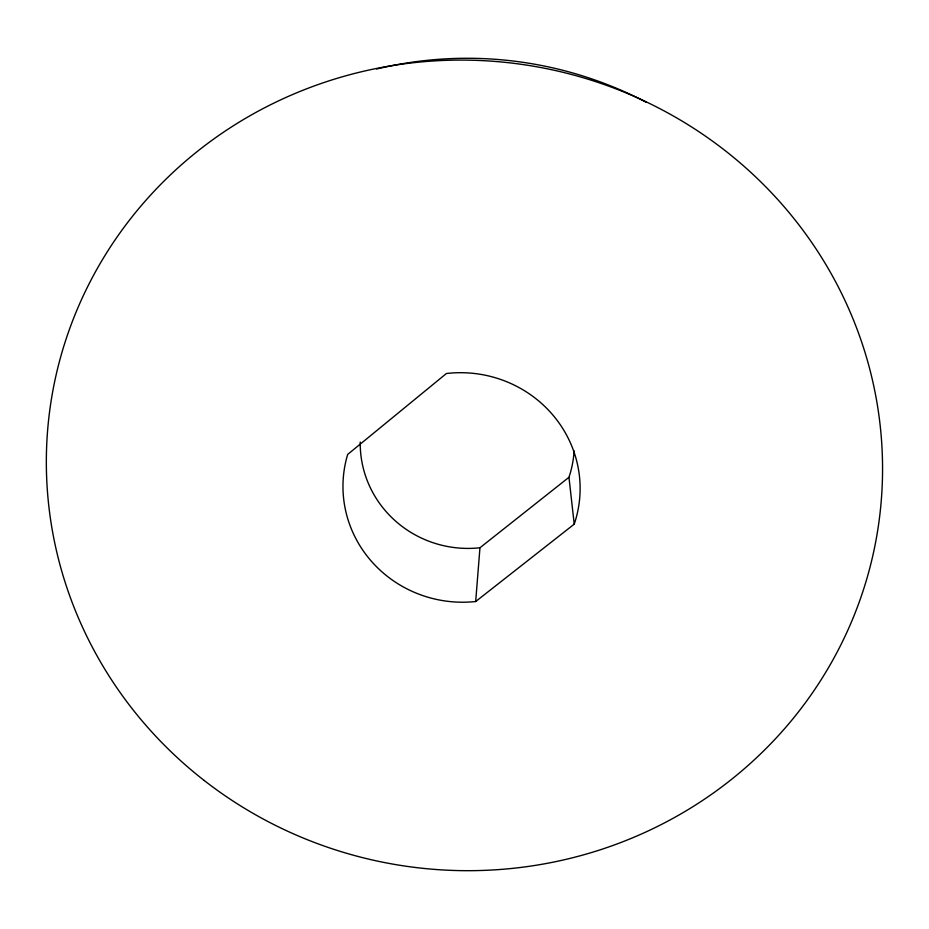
<?xml version="1.0" encoding="UTF-8"?>
<svg xmlns="http://www.w3.org/2000/svg" width="929" height="929" viewBox="0 0 929 929"><rect width="100%" height="100%" fill="white"/><g stroke="black" fill="none" stroke-linecap="round" stroke-linejoin="round"><path stroke-width="1.39" d="M568.966 477.285L574.227 524.153L475.683 601.516L479.956 547.762L568.966 477.285A107.067 104.176 7.5 0 0 574.087 450.832M376.617 69.025A377.383 367.675 7.5 0 1 646.329 102.295M574.227 524.153A118.645 114.697 7.5 0 0 446.419 373.504L347.69 454.409A118.645 114.697 7.5 0 0 475.683 601.516M479.956 547.762A107.067 104.176 7.5 0 1 360.231 442.076M204.217 780.499A418.329 405.067 7.5 0 0 877.975 528.578A418.329 405.067 7.5 0 0 311.157 87.082A418.329 405.067 7.5 0 0 204.217 780.499"/></g></svg>
